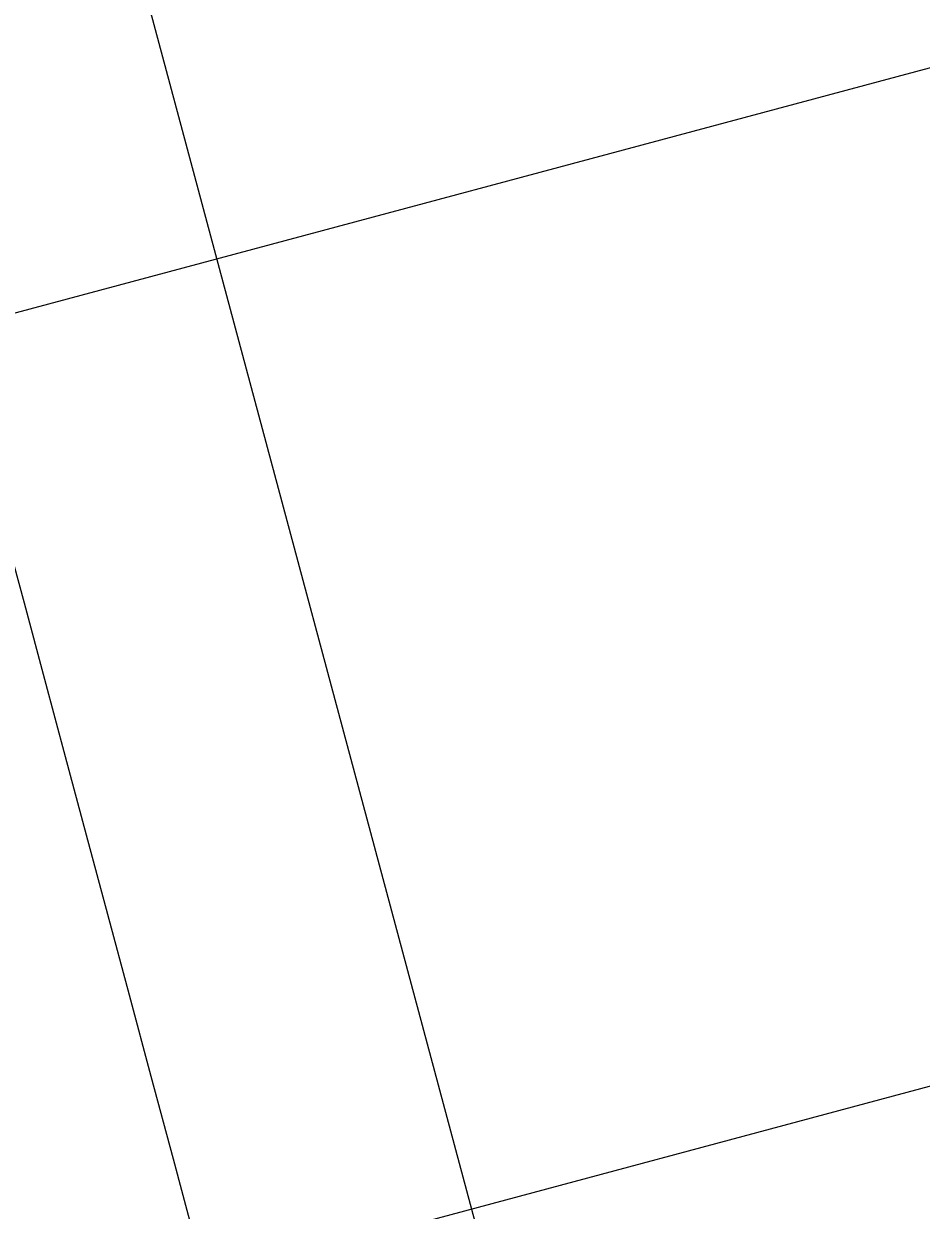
# Model space of a CAD drawing. Header units: millimetres. Extents: x 1293 to 41893, y 1011 to 26911.
# Drawn here: x 12260.797 to 12262.971, y 7010.932 to 7013.807 of the extents above; entities that cross this region are included whole.
import ezdxf

# ---------------------------------------------------------------- set-up
doc = ezdxf.new("R2010")
doc.units = ezdxf.units.MM
doc.header["$LTSCALE"] = 50
doc.linetypes.add('HIDDEN', pattern=[1.905, 1.27, -0.635])
doc.layers.add('CAPA_1', color=7, linetype='Continuous')
doc.layers.add('MAQUINAS', color=11, linetype='Continuous')
doc.styles.add('SLDTEXTSTYLE0', font='TXT', dxfattribs={"width": 0.75})
doc.dimstyles.new('SLDDIMSTYLE0', dxfattribs={"dimtxt": 100, "dimasz": 100, "dimexe": 0, "dimexo": 0.0625, "dimgap": 25, "dimtad": 2, "dimdec": 0, "dimlfac": 1.5, "dimrnd": 1e-09, "dimzin": 12, "dimdsep": 46, "dimtxsty": 'SLDTEXTSTYLE0', "dimsah": 1, "dimcen": 0.09, "dimadec": 0, "dimazin": 3, "dimtfac": 1, "dimtdec": 0, "dimtofl": 0, "dimtmove": 0, "dimatfit": 3, "dimfxl": 1, "dimfrac": 2, "dimtolj": 1, "dimtzin": 12, "dimarcsym": 0})

# ---------------------------------------------------------------- blocks, each defined once
blk = doc.blocks.new('_D_5')
at = {"layer": 'CAPA_1', "transparency": 16777216}
for p, q in [((11574.3969, 7831.1769), (17588.0605, 7831.1769)), ((17538.0605, 7831.1769), (17538.0605, 4708.4929)), ((16485.1647, 4708.4929), (17588.0605, 4708.4929))]:
    blk.add_line(p, q, dxfattribs=at)
for points in [[(17538.0605, 7831.1769), (17522.6759, 7731.1769), (17553.4451, 7731.1769)], [(17538.0605, 4708.4929), (17553.4451, 4808.4929), (17522.6759, 4808.4929)]]:
    blk.add_solid(points, dxfattribs=at)
at = {"layer": 'CAPA_1', "transparency": 16777216, "insert": (17409.1537, 6122.0571), "char_height": 100, "attachment_point": 1, "rotation": 90, "style": 'SLDTEXTSTYLE0'}
blk.add_mtext('4684', dxfattribs=at)
blk = doc.blocks.new('_D_15')
at = {"layer": 'CAPA_1', "transparency": 16777216}
for p, q in [((6530.1247, 8742.3773), (6530.1247, 9415.6463)), ((16745.1619, 6492.0015), (16745.1619, 9415.6463)), ((6530.1247, 9365.6463), (16745.1619, 9365.6463))]:
    blk.add_line(p, q, dxfattribs=at)
for points in [[(6530.1247, 9365.6463), (6630.1247, 9350.2617), (6630.1247, 9381.0309)], [(16745.1619, 9365.6463), (16645.1619, 9381.0309), (16645.1619, 9350.2617)]]:
    blk.add_solid(points, dxfattribs=at)
at = {"layer": 'CAPA_1', "transparency": 16777216, "insert": (11452.9211, 9494.5531), "char_height": 100, "attachment_point": 1, "style": 'SLDTEXTSTYLE0'}
blk.add_mtext('15323', dxfattribs=at)

msp = doc.modelspace()

# ---------------------------------------------------------------- linework, layer by layer
at = {"layer": 'MAQUINAS', "linetype": 'HIDDEN', "lineweight": 18}
for p, q in [((12377.7935935, 7041.9935772), (12252.2232361, 7008.3471014)), ((12277.066545, 6954.2676433), (12255.3257452, 7035.4054128)), ((12290.8873676, 7021.1745324), (12248.3866436, 7009.7864977))]:
    msp.add_line(p, q, dxfattribs=at)
for points in [[(12271.9917001, 6996.3894423), (12271.4646891, 6998.3562742), (12270.4106671, 7002.2899378), (12268.8566861, 7008.0894739), (12267.3563456, 7013.6888206), (12265.9353189, 7018.9921647), (12264.617913, 7023.9087904), (12263.4266951, 7028.3544759), (12262.3819504, 7032.2535163), (12261.5019166, 7035.5378472), (12260.8003006, 7038.1563138), (12260.2941483, 7040.0452999), (12259.9733067, 7041.2426971), (12259.9334209, 7041.3915529), (12259.913478, 7041.4659809)], [(12256.6002785, 7041.1001666), (12256.6204368, 7041.0249345), (12256.6607535, 7040.8744705), (12256.9850614, 7039.6641371), (12257.496682, 7037.754743), (12258.205878, 7035.1079875), (12259.0954194, 7031.7881739), (12260.1514511, 7027.8470097), (12261.3555385, 7023.3532946), (12262.6871771, 7018.3835514), (12264.1235562, 7013.022912), (12265.6401057, 7007.363072), (12267.2108754, 7001.5008798), (12268.2762846, 6997.5247183), (12268.8089893, 6995.5366375)], [(12253.6927521, 7036.3482218), (12253.7112705, 7036.2791101), (12253.7483073, 7036.1408868), (12254.0462316, 7035.029018), (12254.5162302, 7033.2749595), (12255.1677308, 7030.8435262), (12255.984905, 7027.7937904), (12256.9550251, 7024.1732529), (12258.061156, 7020.0451163), (12259.2844615, 7015.4796782), (12260.6039863, 7010.5551444), (12261.9971596, 7005.355751), (12263.4401419, 6999.9704675), (12264.4188767, 6996.3177798), (12264.908244, 6994.491436)], [(12249.8290488, 7035.3129456), (12249.8475672, 7035.243834), (12249.884604, 7035.1056106), (12250.1825283, 7033.9937419), (12250.6525269, 7032.2396833), (12251.3040275, 7029.8082501), (12252.1212017, 7026.7585143), (12253.0913218, 7023.1379767), (12254.1974527, 7019.0098401), (12255.4207582, 7014.444402), (12256.740283, 7009.5198682), (12258.1334563, 7004.3204748), (12259.5764386, 6998.9351914), (12260.5551734, 6995.2825037), (12261.0445407, 6993.4561598)], [(12269.4158979, 6995.6992582), (12269.0857019, 6996.9315662), (12268.4253101, 6999.3961823), (12267.4516715, 7003.0298507), (12266.5116412, 7006.5380916), (12265.6213045, 7009.8608736), (12264.7958908, 7012.9413592), (12264.0495396, 7015.7267798), (12263.3949604, 7018.1697029), (12262.8435799, 7020.2274829), (12262.4039861, 7021.8680692), (12262.0868591, 7023.0516034), (12261.8858375, 7023.8018262), (12261.8608472, 7023.895091), (12261.8483521, 7023.9417235)], [(12265.5521946, 6994.663982), (12265.1456447, 6996.1812468), (12264.332545, 6999.2157762), (12263.1597878, 7003.5925655), (12262.0788816, 7007.6265624), (12261.1317825, 7011.1611845), (12260.3533268, 7014.0664206), (12259.779253, 7016.2088932), (12259.4098915, 7017.5873692), (12259.3636555, 7017.7599243), (12259.3405375, 7017.8462018)]]:
    msp.add_open_spline(points, degree=3, dxfattribs=at)
msp.add_open_spline([(12261.3511938, 6987.1601104), (12260.8641648, 6988.9777275), (12259.8901067, 6992.6129617), (12258.4194255, 6998.1016188), (12256.9735831, 7003.4975762), (12255.5748352, 7008.7177744), (12254.2477777, 7013.6704202), (12253.0149483, 7018.2714024), (12251.8974531, 7022.4419511), (12250.9145326, 7026.1102603), (12250.0825137, 7029.2153973), (12249.4174774, 7031.6973465), (12248.9239136, 7033.5393516), (12248.6359788, 7034.6139391), (12248.5152372, 7035.0645526), (12248.5464198, 7034.9481778), (12248.5489873, 7034.9385955)], degree=3, knots=[0, 0, 0, 0, 0.07639578, 0.15279156, 0.229187339, 0.305583119, 0.381978899, 0.458374679, 0.534770459, 0.611166239, 0.687562018, 0.763957798, 0.840353578, 0.916749358, 0.993145138, 1, 1, 1, 1], dxfattribs=at)

# ---------------------------------------------------------------- dimensions: what is measured, and where the dimension line sits
at = {"layer": 'CAPA_1'}
dim = msp.add_linear_dim(base=(16745.1618891, 9365.6463094), p1=(6530.1246702, 8678.8772747), p2=(16745.1618891, 6428.5014528), dimstyle='SLDDIMSTYLE0', dxfattribs=at)
dim.commit()
dim.dimension.update_dxf_attribs({"geometry": '_D_15', "text_midpoint": (11637.6432797, 9365.6463094), "dimtype": 160})
dim = msp.add_linear_dim(base=(17538.0605071, 4708.4929069), p1=(11510.8968592, 7831.1769069), p2=(16421.6646746, 4708.4929069), angle=90, dimstyle='SLDDIMSTYLE0', dxfattribs=at)
dim.commit()
dim.dimension.update_dxf_attribs({"geometry": '_D_5', "text_midpoint": (17538.0605071, 6269.8349069), "dimtype": 160})

doc.saveas('drawing.dxf')
